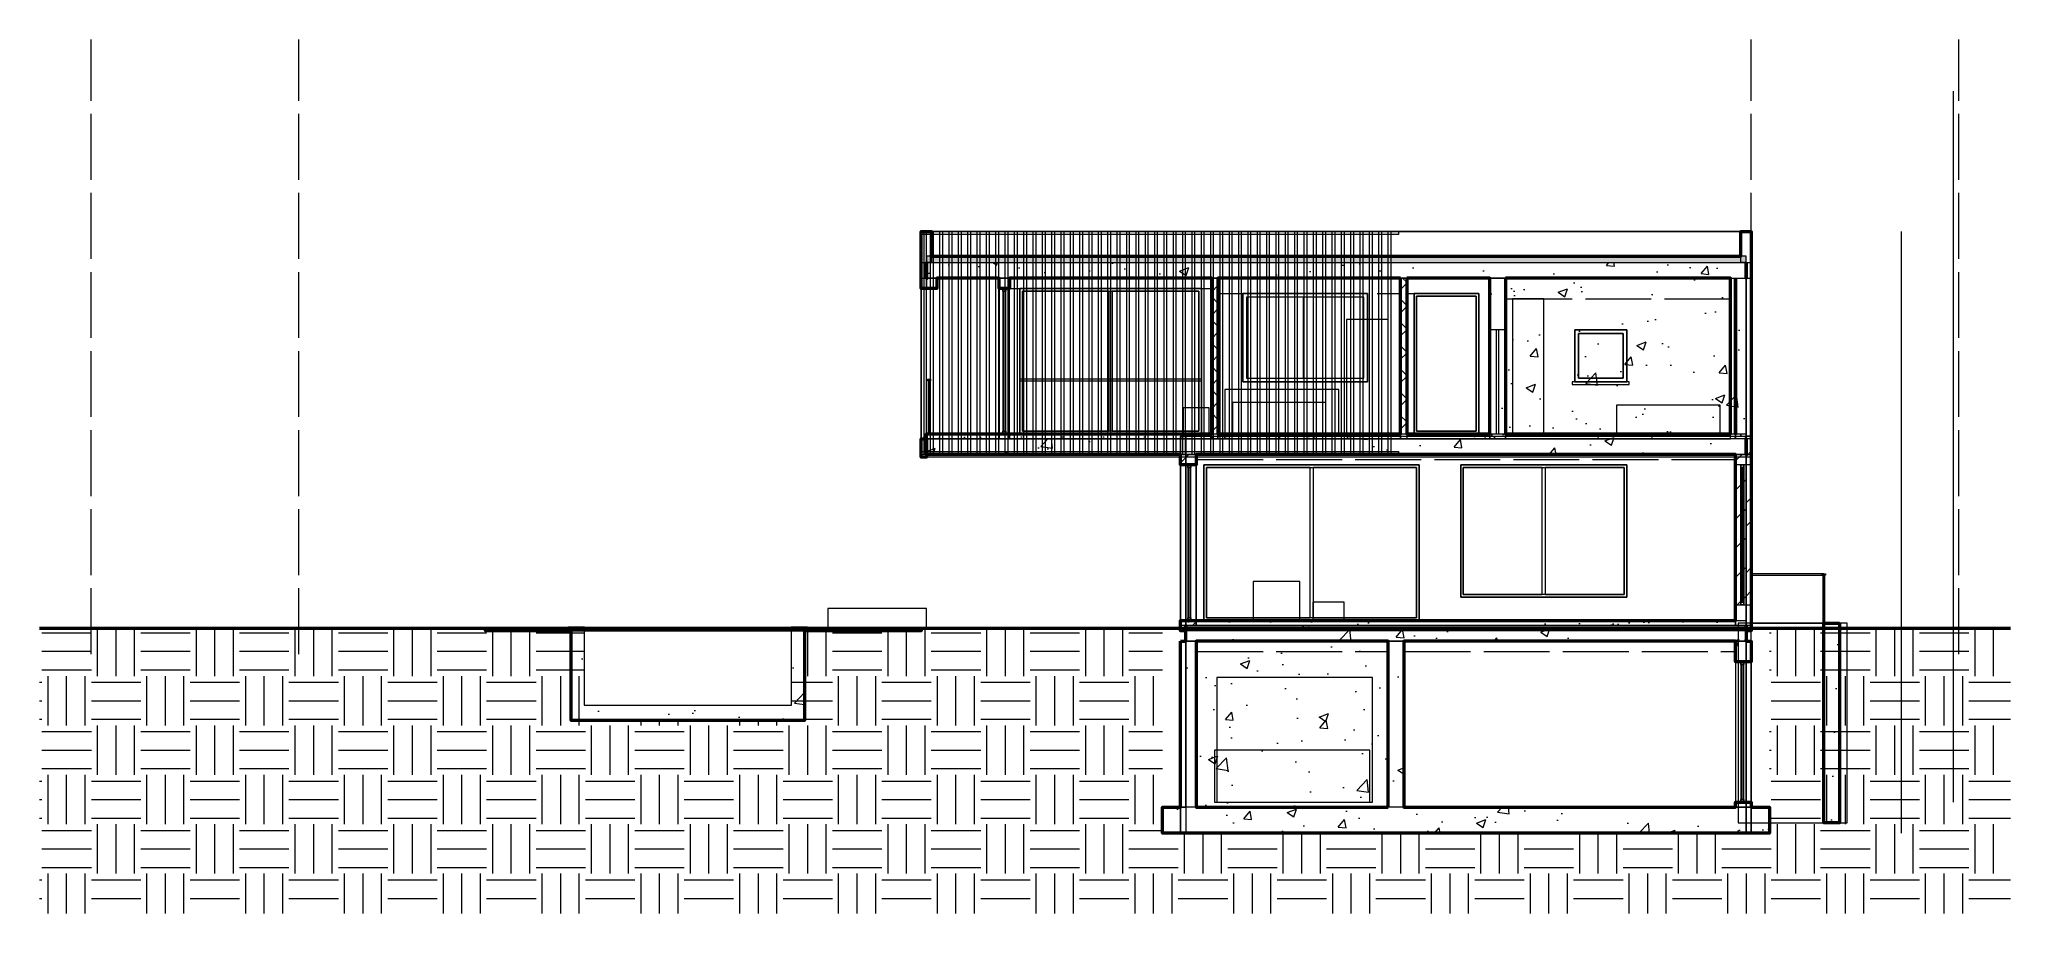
# Model space of a CAD drawing. Header units: metres. Extents: x -1 to 37, y -5.7 to 11.2.
import ezdxf

# ---------------------------------------------------------------- set-up
doc = ezdxf.new("R2010")
doc.units = ezdxf.units.M
doc.linetypes.add('DASHED', pattern=[1.524, 1.27, -0.254])
for name, color, linetype, lineweight in [('A-CUT', 7, 'Continuous', 50), ('A-DIMS', 1, 'Continuous', 13), ('A-HATCH', 8, 'Continuous', 9), ('A-HIDDEN', 8, 'DASHED', 18), ('A-THIN', 8, 'Continuous', 18)]:
    doc.layers.add(name, color=color, linetype=linetype, lineweight=lineweight)

msp = doc.modelspace()

# ---------------------------------------------------------------- hatches: boundary and pattern name
at = {"layer": 'A-HATCH'}
h = msp.add_hatch(dxfattribs=at)
h.set_pattern_fill('INSUL', scale=0.025)
h.paths.add_polyline_path([(31.9, 6.9), (31.9, 7.02), (16.1, 7.02), (16.1, 6.9), (31.9, 6.9)])
h = msp.add_hatch(dxfattribs=at)
h.set_pattern_fill('AR-CONC', scale=0.01)
h.paths.add_polyline_path([(31.9, 3.2), (16.1, 3.2), (16.1, 3.5), (26.96, 3.5), (26.96, 6.6), (16.1, 6.6), (16.1, 6.9), (31.9, 6.9), (31.9, 6.6), (31.9, 6.6), (31.9, 3.5), (31.9, 3.5), (31.9, 3.2)])
h.paths.add_polyline_path([(31.6, 3.5), (31.6, 6.6), (27.26, 6.6), (27.26, 3.5), (31.6, 3.5)], flags=0)
h.paths.add_polyline_path([(31.7, 3.5), (31.7, 6.6), (31.7, 6.6), (31.7, 3.5), (31.7, 3.5)], flags=0)
h = msp.add_hatch(dxfattribs=at)
h.set_pattern_fill('ANSI31', scale=0.125)
h.paths.add_polyline_path([(16.1, 6.6), (16.3, 6.6), (16.3, 6.4), (16.1, 6.4), (16.1, 6.6)])
h = msp.add_hatch(dxfattribs=at)
h.set_pattern_fill('ANSI37', scale=0.1)
h.paths.add_polyline_path([(21.6, 3.5), (21.6, 6.6), (21.72, 6.6), (21.72, 3.5), (21.6, 3.5)])
h = msp.add_hatch(dxfattribs=at)
h.set_pattern_fill('ANSI37', scale=0.1)
h.paths.add_polyline_path([(25.24, 3.5), (25.24, 6.6), (25.36, 6.6), (25.36, 3.5), (25.24, 3.5)])
h = msp.add_hatch(dxfattribs=at)
h.set_pattern_fill('AR-SAND', scale=0.01)
h.paths.add_polyline_path([(16.1, 3.5), (16.1, 3.6), (31.9, 3.6), (31.9, 3.5), (16.1, 3.5)])
h = msp.add_hatch(dxfattribs=at)
h.set_pattern_fill('ANSI32', scale=0.1)
h.paths.add_polyline_path([(21, 3.55), (21.1, 3.55), (21.1, 3), (21, 3), (21, 3.55)])
h = msp.add_hatch(dxfattribs=at)
h.set_pattern_fill('ANSI32', scale=0.1)
h.paths.add_polyline_path([(31.9, 3.55), (32, 3.55), (32, -0.2), (31.9, -0.2), (31.9, 3.55)])
h = msp.add_hatch(dxfattribs=at)
h.set_pattern_fill('ANSI31', scale=0.125)
h.paths.add_polyline_path([(21.1, 3.2), (21.3, 3.2), (21.3, 3), (21.1, 3), (21.1, 3.2)])
h = msp.add_hatch(dxfattribs=at)
h.set_pattern_fill('ANSI31', scale=0.125)
h.paths.add_polyline_path([(31.7, 3.2), (31.9, 3.2), (31.9, -0.1), (31.7, -0.1), (31.7, 3.2)])
h = msp.add_hatch(dxfattribs=at)
h.set_pattern_fill('ANSI32', scale=0.1)
h.paths.add_polyline_path([(21, -0.2), (21, 0), (21.1, 0), (21.1, -0.2), (21, -0.2)])
h = msp.add_hatch(dxfattribs=at)
h.set_pattern_fill('ANSI31', scale=0.125)
h.paths.add_polyline_path([(21.1, 0), (21.3, 0), (21.3, -0.1), (21.1, -0.1), (21.1, 0)])
h = msp.add_hatch(dxfattribs=at)
h.set_pattern_fill('AR-SAND', scale=0.01)
h.paths.add_polyline_path([(21.1, -0.1), (21.1, 0), (31.9, 0), (31.9, -0.1), (21.1, -0.1)])
h = msp.add_hatch(dxfattribs=at)
h.set_pattern_fill('EARTH', scale=0.15)
h.paths.add_polyline_path([(37, -0.15), (37, -5.65), (-1, -5.65), (-1, -0.15), (9.5, -0.15), (9.5, -1.93), (13.5, -1.93), (13.5, -0.15), (20.65, -0.15), (20.65, -4.1), (32.35, -4.1), (32.35, -0.15), (37, -0.15)])
h = msp.add_hatch(dxfattribs=at)
h.set_pattern_fill('AR-PARQ1', scale=0.005)
h.paths.add_polyline_path([(7.6, -0.2), (7.6, -0.15), (9.5, -0.15), (9.5, -0.2), (7.6, -0.2)])
h = msp.add_hatch(dxfattribs=at)
h.set_pattern_fill('AR-CONC', scale=0.01)
h.paths.add_polyline_path([(13.5, -0.2), (13.75, -0.2), (13.75, -1.63), (13.75, -1.93), (9.25, -1.93), (9.25, -1.63), (9.25, -0.2), (9.5, -0.2), (9.5, -1.63), (13.5, -1.63), (13.5, -0.2)])
h = msp.add_hatch(dxfattribs=at)
h.set_pattern_fill('AR-PARQ1', scale=0.005)
h.paths.add_polyline_path([(13.5, -0.2), (13.5, -0.15), (16, -0.15), (16, -0.2), (13.5, -0.2)])
h = msp.add_hatch(dxfattribs=at)
h.set_pattern_fill('AR-CONC', scale=0.01)
h.paths.add_polyline_path([(21.1, -0.4), (21.1, -0.1), (31.9, -0.1), (31.9, -0.4), (31.9, -0.4), (31.9, -0.8), (31.7, -0.8), (31.7, -0.4), (25.3, -0.4), (25.3, -3.6), (31.7, -3.6), (31.7, -3.5), (31.9, -3.5), (31.9, -3.6), (32.35, -3.6), (32.35, -4.1), (20.65, -4.1), (20.65, -3.6), (21.1, -3.6), (21.1, -0.4), (21.1, -0.4)])
h.paths.add_polyline_path([(21.3, -3.6), (25, -3.6), (25, -0.4), (21.3, -0.4), (21.3, -3.6)], flags=0)
h = msp.add_hatch(dxfattribs=at)
h.set_pattern_fill('AR-CONC', scale=0.01)
h.paths.add_polyline_path([(33.4, -0.05), (33.7, -0.05), (33.7, -3.9), (33.4, -3.9), (33.4, -0.05)])
h = msp.add_hatch(dxfattribs=at)
h.set_pattern_fill('AR-CONC', scale=0.01)
h.paths.add_polyline_path([(21, -0.4), (21.1, -0.4), (21.1, -4.1), (21, -4.1), (21, -0.4)])
h = msp.add_hatch(dxfattribs=at)
h.set_pattern_fill('AR-CONC', scale=0.01)
h.paths.add_polyline_path([(31.9, -0.4), (32, -0.4), (32, -0.8), (31.9, -0.8), (31.9, -0.4)])
h = msp.add_hatch(dxfattribs=at)
h.set_pattern_fill('AR-CONC', scale=0.01)
h.paths.add_polyline_path([(31.9, -3.5), (32, -3.5), (32, -4.1), (31.9, -4.1), (31.9, -3.5)])

# ---------------------------------------------------------------- linework, layer by layer
at = {"layer": 'A-CUT'}
msp.add_line((-1, -0.15), (37, -0.15), dxfattribs=at)
for points in [[(21, -0.4), (21.1, -0.4), (21.1, -0.4), (21.1, -0.1), (21.1, -0.1), (21.1, -0.2), (21, -0.2), (21, 0), (21.1, 0), (21.1, 0), (21.3, 0), (31.7, 0), (31.7, 3.2), (21.3, 3.2), (21.3, 3), (21.1, 3), (21, 3), (21, 3.2), (16.1, 3.2), (16.1, 3.5), (16.1, 3.6), (17.5, 3.6), (17.7, 3.6), (21.6, 3.6), (21.6, 6.6), (17.7, 6.6), (17.7, 6.4), (17.5, 6.4), (17.5, 6.6), (16.3, 6.6), (16.3, 6.4), (16.1, 6.4), (16, 6.4), (16, 7.5), (16, 7.5), (16.1, 7.5), (16.2, 7.5), (16.2, 7.02), (31.8, 7.02), (31.8, 7.5), (31.9, 7.5), (32, 7.5), (32, 6.9), (32, 3.55), (32, 3.15), (32, -0.2), (31.9, -0.2), (31.9, -0.1), (31.9, -0.1), (31.9, -0.4), (31.9, -0.4), (32, -0.4), (32, -0.8), (31.9, -0.8), (31.7, -0.8), (31.7, -0.4), (25.3, -0.4), (25.3, -3.6), (31.7, -3.6), (31.7, -3.5), (31.9, -3.5), (32, -3.5), (32, -3.6), (32.35, -3.6), (32.35, -4.1), (32, -4.1), (31.9, -4.1), (21.1, -4.1), (21, -4.1), (20.65, -4.1), (20.65, -3.6), (21, -3.6), (21, -0.4)], [(16.1, 6.6), (16.1, 6.9), (16.1, 6.9), (16.1, 6.6), (16.1, 6.6)], [(31.9, 6.9), (31.9, 6.6), (31.9, 6.6), (31.9, 6.9), (31.9, 6.9)], [(25.24, 6.6), (21.72, 6.6), (21.72, 3.6), (25.24, 3.6), (25.24, 6.6)], [(25.36, 6.6), (25.36, 3.6), (26.96, 3.6), (26.96, 6.6), (25.36, 6.6)], [(27.26, 6.6), (27.26, 3.6), (31.6, 3.6), (31.6, 6.6), (27.26, 6.6)], [(31.7, 6.6), (31.7, 3.6), (31.7, 3.6), (31.7, 6.6), (31.7, 6.6)], [(16.1, 3.5), (16.1, 3.15), (16, 3.15), (16, 3.5), (16.1, 3.5)], [(31.9, 3.5), (31.9, 3.5), (31.9, 3.2), (31.9, 3.2), (31.9, 3.5)], [(9.25, -1.63), (9.25, -0.2), (9.2, -0.2), (7.6, -0.2), (7.6, -0.15), (9.2, -0.15), (9.2, -0.14), (9.5, -0.14), (9.5, -0.15), (9.5, -0.18), (13.5, -0.18), (13.5, -0.15), (13.5, -0.14), (13.8, -0.14), (13.8, -0.15), (16, -0.15), (16, -0.2), (13.8, -0.2), (13.75, -0.2), (13.75, -1.63), (13.75, -1.93), (9.25, -1.93), (9.25, -1.63)], [(33.7, -0.05), (33.7, -3.9), (33.4, -3.9), (33.4, -0.05), (33.7, -0.05)], [(25, -3.6), (25, -0.4), (21.3, -0.4), (21.3, -3.6), (25, -3.6)]]:
    msp.add_lwpolyline(points, close=True, dxfattribs=at)
at = {"layer": 'A-DIMS'}
for p, q in [((35.9, -3.5), (35.9, 10.2)), ((34.9, -4.1), (34.9, 7.5))]:
    msp.add_line(p, q, dxfattribs=at)
at = {"layer": 'A-HIDDEN'}
for p, q in [((0, -0.65), (0, 11.2)), ((4, -0.65), (4, 11.2)), ((32, -0.65), (32, 11.2)), ((36, -0.65), (36, 11.2)), ((17.72, 6.4), (21.58, 6.4)), ((21.74, 6.3), (25.22, 6.3)), ((25.38, 6.3), (26.88, 6.3)), ((27.28, 6.2), (31.58, 6.2)), ((21.32, 3.1), (31.68, 3.1)), ((21.32, -0.6), (24.98, -0.6)), ((25.32, -0.6), (31.68, -0.6))]:
    msp.add_line(p, q, dxfattribs=at)
at = {"layer": 'A-THIN'}
for points in [[(16, 7.44), (16, 7.5), (25.2, 7.5), (25.2, 7.44), (16, 7.44)], [(16, 3.2), (16, 7.5), (16.05, 7.5), (16.05, 3.2), (16, 3.2)], [(16, 3.15), (16, 7.5), (17.9, 7.5), (21.4, 7.5), (22.2, 7.5), (24.6, 7.5), (25.5, 7.5), (26.75, 7.5), (26.96, 7.5), (28.6, 7.5), (29.6, 7.5), (32, 7.5), (32, 3.15), (29.6, 3.15), (28.6, 3.15), (26.96, 3.15), (26.75, 3.15), (25.5, 3.15), (24.6, 3.15), (22.2, 3.15), (21.4, 3.15), (17.9, 3.15), (16, 3.15)], [(32, 6.9), (32, 7.5), (16, 7.5), (16, 6.9), (32, 6.9)], [(16.1, 3.15), (16.1, 7.5), (16, 7.5), (16, 3.15), (16.1, 3.15)], [(16, 7.5), (16.1, 7.5), (16.2, 7.5), (16.2, 6.9), (16.1, 6.9), (16.1, 6.4), (16, 6.4), (16, 7.5), (16, 7.5)], [(16.18, 7.5), (16.23, 7.5), (16.23, 3.2), (16.18, 3.2), (16.18, 7.5)], [(16.36, 3.2), (16.36, 7.5), (16.41, 7.5), (16.41, 3.2), (16.36, 3.2)], [(16.54, 7.5), (16.59, 7.5), (16.59, 3.2), (16.54, 3.2), (16.54, 7.5)], [(16.72, 7.5), (16.77, 7.5), (16.77, 3.2), (16.72, 3.2), (16.72, 7.5)], [(16.9, 3.2), (16.9, 7.5), (16.95, 7.5), (16.95, 3.2), (16.9, 3.2)], [(17.08, 7.5), (17.13, 7.5), (17.13, 3.2), (17.08, 3.2), (17.08, 7.5)], [(17.26, 7.5), (17.31, 7.5), (17.31, 3.2), (17.26, 3.2), (17.26, 7.5)], [(17.44, 3.2), (17.44, 7.5), (17.49, 7.5), (17.49, 3.2), (17.44, 3.2)], [(17.62, 7.5), (17.67, 7.5), (17.67, 3.2), (17.62, 3.2), (17.62, 7.5)], [(17.8, 7.5), (17.85, 7.5), (17.85, 3.2), (17.8, 3.2), (17.8, 7.5)], [(17.98, 3.2), (17.98, 7.5), (18.03, 7.5), (18.03, 3.2), (17.98, 3.2)], [(18.16, 7.5), (18.21, 7.5), (18.21, 3.2), (18.16, 3.2), (18.16, 7.5)], [(18.34, 7.5), (18.39, 7.5), (18.39, 3.2), (18.34, 3.2), (18.34, 7.5)], [(18.52, 3.2), (18.52, 7.5), (18.57, 7.5), (18.57, 3.2), (18.52, 3.2)], [(18.7, 7.5), (18.75, 7.5), (18.75, 3.2), (18.7, 3.2), (18.7, 7.5)], [(18.88, 7.5), (18.93, 7.5), (18.93, 3.2), (18.88, 3.2), (18.88, 7.5)], [(19.06, 7.5), (19.11, 7.5), (19.11, 3.2), (19.06, 3.2), (19.06, 7.5)], [(19.24, 7.5), (19.29, 7.5), (19.29, 3.2), (19.24, 3.2), (19.24, 7.5)], [(19.42, 7.5), (19.47, 7.5), (19.47, 3.2), (19.42, 3.2), (19.42, 7.5)], [(19.6, 3.2), (19.6, 7.5), (19.65, 7.5), (19.65, 3.2), (19.6, 3.2)], [(19.78, 7.5), (19.83, 7.5), (19.83, 3.2), (19.78, 3.2), (19.78, 7.5)], [(19.96, 7.5), (20.01, 7.5), (20.01, 3.2), (19.96, 3.2), (19.96, 7.5)], [(20.14, 3.2), (20.14, 7.5), (20.19, 7.5), (20.19, 3.2), (20.14, 3.2)], [(20.32, 7.5), (20.37, 7.5), (20.37, 3.2), (20.32, 3.2), (20.32, 7.5)], [(20.5, 7.5), (20.55, 7.5), (20.55, 3.2), (20.5, 3.2), (20.5, 7.5)], [(20.68, 3.2), (20.68, 7.5), (20.73, 7.5), (20.73, 3.2), (20.68, 3.2)], [(20.86, 7.5), (20.91, 7.5), (20.91, 3.2), (20.86, 3.2), (20.86, 7.5)], [(21.04, 7.5), (21.09, 7.5), (21.09, 3.2), (21.04, 3.2), (21.04, 7.5)], [(21.22, 7.5), (21.27, 7.5), (21.27, 3.2), (21.22, 3.2), (21.22, 7.5)], [(21.4, 7.5), (21.45, 7.5), (21.45, 3.2), (21.4, 3.2), (21.4, 7.5)], [(21.58, 7.5), (21.63, 7.5), (21.63, 3.2), (21.58, 3.2), (21.58, 7.5)], [(21.76, 7.5), (21.81, 7.5), (21.81, 3.2), (21.76, 3.2), (21.76, 7.5)], [(21.94, 3.2), (21.94, 7.5), (21.99, 7.5), (21.99, 3.2), (21.94, 3.2)], [(22.12, 7.5), (22.17, 7.5), (22.17, 3.2), (22.12, 3.2), (22.12, 7.5)], [(22.3, 7.5), (22.35, 7.5), (22.35, 3.2), (22.3, 3.2), (22.3, 7.5)], [(22.48, 7.5), (22.53, 7.5), (22.53, 3.2), (22.48, 3.2), (22.48, 7.5)], [(22.66, 7.5), (22.71, 7.5), (22.71, 3.2), (22.66, 3.2), (22.66, 7.5)], [(22.84, 7.5), (22.89, 7.5), (22.89, 3.2), (22.84, 3.2), (22.84, 7.5)], [(23.02, 7.5), (23.07, 7.5), (23.07, 3.2), (23.02, 3.2), (23.02, 7.5)], [(23.2, 7.5), (23.25, 7.5), (23.25, 3.2), (23.2, 3.2), (23.2, 7.5)], [(23.38, 3.2), (23.38, 7.5), (23.43, 7.5), (23.43, 3.2), (23.38, 3.2)], [(23.56, 7.5), (23.61, 7.5), (23.61, 3.2), (23.56, 3.2), (23.56, 7.5)], [(23.74, 7.5), (23.79, 7.5), (23.79, 3.2), (23.74, 3.2), (23.74, 7.5)], [(23.92, 3.2), (23.92, 7.5), (23.97, 7.5), (23.97, 3.2), (23.92, 3.2)], [(24.1, 7.5), (24.15, 7.5), (24.15, 3.2), (24.1, 3.2), (24.1, 7.5)], [(24.28, 7.5), (24.33, 7.5), (24.33, 3.2), (24.28, 3.2), (24.28, 7.5)], [(24.46, 3.2), (24.46, 7.5), (24.51, 7.5), (24.51, 3.2), (24.46, 3.2)], [(24.64, 7.5), (24.69, 7.5), (24.69, 3.2), (24.64, 3.2), (24.64, 7.5)], [(24.82, 7.5), (24.87, 7.5), (24.87, 3.2), (24.82, 3.2), (24.82, 7.5)], [(25, 7.5), (25.05, 7.5), (25.05, 3.2), (25, 3.2), (25, 7.5)], [(32, 7.5), (32, 6.9), (32, 3.15), (31.9, 3.15), (31.9, 6.9), (31.8, 6.9), (31.8, 7.5), (31.9, 7.5), (32, 7.5)], [(31.9, 6.9), (31.9, 7.02), (16.1, 7.02), (16.1, 6.9), (31.9, 6.9)], [(31.9, 3.2), (16.1, 3.2), (16.1, 3.5), (26.96, 3.5), (26.96, 6.6), (16.1, 6.6), (16.1, 6.9), (31.9, 6.9), (31.9, 6.6), (31.9, 6.6), (31.9, 3.5), (31.9, 3.5), (31.9, 3.2)], [(16.3, 3.5), (16.1, 3.5), (16, 3.5), (16, 6.6), (16.1, 6.6), (16.3, 6.6), (17.9, 6.6), (21.4, 6.6), (22.2, 6.6), (24.6, 6.6), (25.5, 6.6), (26.75, 6.6), (26.96, 6.6), (26.96, 3.5), (26.75, 3.5), (25.5, 3.5), (24.6, 3.5), (22.2, 3.5), (21.4, 3.5), (17.9, 3.5), (16.3, 3.5)], [(16.1, 6.6), (16.3, 6.6), (16.3, 6.4), (16.1, 6.4), (16.1, 6.6)], [(17.7, 3.5), (17.7, 6.6), (17.5, 6.6), (17.5, 3.5), (17.7, 3.5)], [(17.7, 6.6), (17.7, 6.4), (17.5, 6.4), (17.5, 6.6), (17.7, 6.6)], [(21.6, 3.5), (21.6, 6.6), (21.72, 6.6), (21.72, 3.5), (21.6, 3.5)], [(24.2, 3.5), (21.72, 3.5), (21.72, 6.6), (24.2, 6.6), (25, 6.6), (25.24, 6.6), (25.24, 3.5), (25, 3.5), (24.2, 3.5)], [(25.24, 3.5), (25.24, 6.6), (25.36, 6.6), (25.36, 3.5), (25.24, 3.5)], [(26.96, 3.5), (26.96, 6.6), (28.6, 6.6), (29.6, 6.6), (32, 6.6), (32, 3.5), (29.6, 3.5), (28.6, 3.5), (26.96, 3.5)], [(27.26, 3.5), (27.26, 6.6), (26.96, 6.6), (26.96, 3.5), (27.26, 3.5)], [(26.96, 5.6), (26.96, 6.6), (27.26, 6.6), (27.26, 5.6), (26.96, 5.6)], [(31.6, 3.5), (31.6, 6.6), (27.26, 6.6), (27.26, 3.5), (31.6, 3.5)], [(31.6, 3.5), (31.6, 6.6), (27.26, 6.6), (27.26, 3.5), (31.6, 3.5)], [(31.7, 3.5), (31.7, 6.6), (31.7, 6.6), (31.7, 3.5), (31.7, 3.5)], [(17.63, 3.6), (17.63, 6.4), (17.57, 6.4), (17.57, 3.6), (17.63, 3.6)], [(17.63, 3.6), (17.63, 6.4), (17.57, 6.4), (17.57, 3.6), (17.63, 3.6)], [(17.63, 6.4), (17.63, 6.35), (17.57, 6.35), (17.57, 6.4), (17.63, 6.4)], [(17.612, 6.35), (17.612, 3.65), (17.588, 3.65), (17.588, 6.35), (17.612, 6.35)], [(21.4, 3.6), (21.4, 6.4), (17.9, 6.4), (17.9, 3.6), (21.4, 3.6)], [(19.62, 6.4), (19.68, 6.4), (21.35, 6.4), (21.4, 6.4), (21.4, 6.35), (21.4, 3.65), (21.4, 3.6), (21.35, 3.6), (19.68, 3.6), (19.62, 3.6), (17.95, 3.6), (17.9, 3.6), (17.9, 3.65), (17.9, 6.35), (17.9, 6.4), (17.95, 6.4), (19.62, 6.4)], [(21.4, 6.4), (17.9, 6.4), (17.9, 3.6), (21.4, 3.6), (21.4, 6.4)], [(21.35, 6.35), (21.35, 3.65), (17.95, 3.65), (17.95, 6.35), (21.35, 6.35)], [(19.62, 3.65), (19.62, 6.35), (17.95, 6.35), (17.95, 3.65), (19.62, 3.65)], [(21.35, 6.35), (19.68, 6.35), (19.68, 3.65), (21.35, 3.65), (21.35, 6.35)], [(24.6, 6.3), (22.2, 6.3), (22.2, 4.6), (24.6, 4.6), (24.6, 6.3)], [(24.53, 4.6), (23.43, 4.6), (23.37, 4.6), (22.27, 4.6), (22.2, 4.6), (22.2, 4.67), (22.2, 6.23), (22.2, 6.3), (22.27, 6.3), (23.37, 6.3), (23.43, 6.3), (24.53, 6.3), (24.6, 6.3), (24.6, 6.23), (24.6, 4.67), (24.6, 4.6), (24.53, 4.6)], [(22.2, 6.3), (22.2, 4.6), (24.6, 4.6), (24.6, 6.3), (22.2, 6.3)], [(24.53, 4.67), (24.53, 6.23), (22.27, 6.23), (22.27, 4.67), (24.53, 4.67)], [(23.37, 6.23), (22.27, 6.23), (22.27, 4.67), (23.37, 4.67), (23.37, 6.23)], [(24.53, 6.23), (23.43, 6.23), (23.43, 4.67), (24.53, 4.67), (24.53, 6.23)], [(25.5, 3.6), (26.75, 3.6), (26.75, 6.3), (25.5, 6.3), (25.5, 3.6)], [(26.7, 3.6), (25.55, 3.6), (25.5, 3.6), (25.5, 3.65), (25.5, 6.25), (25.5, 6.3), (25.55, 6.3), (26.7, 6.3), (26.75, 6.3), (26.75, 6.25), (26.75, 3.65), (26.75, 3.6), (26.7, 3.6)], [(25.5, 6.3), (25.5, 3.6), (26.75, 3.6), (26.75, 6.3), (25.5, 6.3)], [(25.55, 6.25), (26.7, 6.25), (26.7, 3.65), (25.55, 3.65), (25.55, 6.25)], [(26.7, 6.25), (25.55, 6.25), (25.55, 3.65), (26.7, 3.65), (26.7, 6.25)], [(28, 3.6), (28, 6.2), (27.4, 6.2), (27.4, 3.6), (28, 3.6)], [(25, 3.6), (25, 5.8), (24.2, 5.8), (24.2, 3.6), (25, 3.6)], [(24.2, 3.6), (25, 3.6), (25, 5.8), (24.2, 5.8), (24.2, 3.6)], [(27.135, 3.6), (27.135, 5.6), (27.085, 5.6), (27.085, 3.6), (27.135, 3.6)], [(29.6, 5.6), (28.6, 5.6), (28.6, 4.6), (29.6, 4.6), (29.6, 5.6)], [(28.6, 5.6), (28.67, 5.6), (29.53, 5.6), (29.6, 5.6), (29.6, 5.53), (29.6, 4.67), (29.6, 4.6), (29.53, 4.6), (28.67, 4.6), (28.6, 4.6), (28.6, 4.67), (28.6, 5.53), (28.6, 5.6)], [(29.6, 4.6), (29.6, 5.6), (28.6, 5.6), (28.6, 4.6), (29.6, 4.6)], [(29.53, 5.53), (29.53, 4.67), (28.67, 4.67), (28.67, 5.53), (29.53, 5.53)], [(28.67, 5.53), (28.67, 4.67), (29.53, 4.67), (29.53, 5.53), (28.67, 5.53)], [(16.12, 4.62), (16.12, 4.65), (16.18, 4.65), (16.18, 4.62), (16.12, 4.62)], [(16.16, 4.65), (16.16, 3.6), (16.14, 3.6), (16.14, 4.65), (16.16, 4.65)], [(21.4, 3.6), (21.4, 4.65), (17.9, 4.65), (17.9, 3.6), (21.4, 3.6)], [(21.4, 4.62), (21.4, 4.65), (17.9, 4.65), (17.9, 4.62), (21.4, 4.62)], [(29.65, 4.55), (29.65, 4.6), (28.55, 4.6), (28.55, 4.55), (29.65, 4.55)], [(24.05, 3.6), (24.05, 4.45), (21.85, 4.45), (21.85, 3.6), (24.05, 3.6)], [(23.8, 3.6), (23.8, 4.2), (22, 4.2), (22, 3.6), (23.8, 3.6)], [(21.55, 3.6), (21.55, 4.1), (21.05, 4.1), (21.05, 3.6), (21.55, 3.6)], [(31.4, 3.6), (31.4, 4.15), (29.4, 4.15), (29.4, 3.6), (31.4, 3.6)], [(16, 3.5), (16.1, 3.5), (16.1, 3.15), (16, 3.15), (16, 3.5)], [(16.1, 3.5), (16.1, 3.6), (31.9, 3.6), (31.9, 3.5), (16.1, 3.5)], [(17.7, 3.6), (17.7, 3.5), (17.5, 3.5), (17.5, 3.6), (17.7, 3.6)], [(17.63, 3.65), (17.63, 3.6), (17.57, 3.6), (17.57, 3.65), (17.63, 3.65)], [(21.45, -0.2), (21, -0.2), (21, 3.55), (21.45, 3.55), (25.6, 3.55), (26.4, 3.55), (29.6, 3.55), (32, 3.55), (32, -0.2), (29.6, -0.2), (26.4, -0.2), (25.6, -0.2), (21.45, -0.2)], [(21.1, -0.2), (21.1, 3.55), (21, 3.55), (21, -0.2), (21.1, -0.2)], [(21, 3.55), (21.1, 3.55), (21.1, 3), (21, 3), (21, 3.55)], [(26.96, 3.5), (26.96, 3.6), (27.26, 3.6), (27.26, 3.5), (26.96, 3.5)], [(32, -0.2), (32, 3.55), (31.9, 3.55), (31.9, -0.2), (32, -0.2)], [(31.9, 3), (31.9, 3.55), (32, 3.55), (32, 3), (31.9, 3)], [(31.9, 3.55), (32, 3.55), (32, -0.2), (31.9, -0.2), (31.9, 3.55)], [(16, 3.2), (16, 3.26), (25.2, 3.26), (25.2, 3.2), (16, 3.2)], [(21.3, 3.2), (21.3, -0.1), (21, -0.1), (21, 3.2), (21.3, 3.2)], [(21, -0.1), (21, 3.2), (21.45, 3.2), (25.6, 3.2), (26.4, 3.2), (29.6, 3.2), (32, 3.2), (32, -0.1), (29.6, -0.1), (26.4, -0.1), (25.6, -0.1), (21.45, -0.1), (21, -0.1)], [(21.3, -0.1), (21.3, 3.2), (21.1, 3.2), (21.1, -0.1), (21.3, -0.1)], [(21.1, 3.2), (21.3, 3.2), (21.3, 3), (21.1, 3), (21.1, 3.2)], [(31.9, -0.1), (31.9, 3.2), (31.7, 3.2), (31.7, -0.1), (31.9, -0.1)], [(31.7, 3), (31.7, 3.2), (31.9, 3.2), (31.9, 3), (31.7, 3)], [(31.7, 3.2), (31.9, 3.2), (31.9, -0.1), (31.7, -0.1), (31.7, 3.2)], [(21.2, 0), (21.2, 3), (21.14, 3), (21.14, 0), (21.2, 0)], [(21.2, 0), (21.2, 3), (21.14, 3), (21.14, 0), (21.2, 0)], [(21.14, 3), (21.2, 3), (21.2, 2.95), (21.14, 2.95), (21.14, 3)], [(21.158, 2.95), (21.182, 2.95), (21.182, 0.05), (21.158, 0.05), (21.158, 2.95)], [(21.45, 0), (25.6, 0), (25.6, 3), (21.45, 3), (21.45, 0)], [(23.495, 0), (21.5, 0), (21.45, 0), (21.45, 0.05), (21.45, 2.95), (21.45, 3), (21.5, 3), (23.495, 3), (23.555, 3), (25.55, 3), (25.6, 3), (25.6, 2.95), (25.6, 0.05), (25.6, 0), (25.55, 0), (23.555, 0), (23.495, 0)], [(21.45, 0), (25.6, 0), (25.6, 3), (21.45, 3), (21.45, 0)], [(21.5, 2.95), (25.55, 2.95), (25.55, 0.05), (21.5, 0.05), (21.5, 2.95)], [(23.495, 2.95), (21.5, 2.95), (21.5, 0.05), (23.495, 0.05), (23.495, 2.95)], [(23.555, 2.95), (23.555, 0.05), (25.55, 0.05), (25.55, 2.95), (23.555, 2.95)], [(29.6, 0.45), (29.6, 3), (26.4, 3), (26.4, 0.45), (29.6, 0.45)], [(28.03, 0.45), (27.97, 0.45), (26.45, 0.45), (26.4, 0.45), (26.4, 0.5), (26.4, 2.95), (26.4, 3), (26.45, 3), (27.97, 3), (28.03, 3), (29.55, 3), (29.6, 3), (29.6, 2.95), (29.6, 0.5), (29.6, 0.45), (29.55, 0.45), (28.03, 0.45)], [(29.6, 0.45), (29.6, 3), (26.4, 3), (26.4, 0.45), (29.6, 0.45)], [(26.45, 2.95), (29.55, 2.95), (29.55, 0.5), (26.45, 0.5), (26.45, 2.95)], [(27.97, 2.95), (26.45, 2.95), (26.45, 0.5), (27.97, 0.5), (27.97, 2.95)], [(28.03, 2.95), (28.03, 0.5), (29.55, 0.5), (29.55, 2.95), (28.03, 2.95)], [(31.86, 0.3), (31.86, 3), (31.8, 3), (31.8, 0.3), (31.86, 0.3)], [(31.86, 0.3), (31.8, 0.3), (31.8, 0.35), (31.8, 2.95), (31.8, 3), (31.86, 3), (31.86, 2.95), (31.86, 0.35), (31.86, 0.3)], [(31.842, 0.35), (31.842, 2.95), (31.818, 2.95), (31.818, 0.35), (31.842, 0.35)], [(33.4, -0.05), (33.4, 0.9), (32, 0.9), (32, -0.05), (33.4, -0.05)], [(33.4, 0.87), (33.4, 0.9), (32, 0.9), (32, 0.87), (33.4, 0.87)], [(33.37, 0.87), (33.37, 0.9), (33.43, 0.9), (33.43, 0.87), (33.37, 0.87)], [(33.39, 0.9), (33.41, 0.9), (33.41, -0.05), (33.39, -0.05), (33.39, 0.9)], [(23.3, 0), (23.3, 0.75), (22.4, 0.75), (22.4, 0), (23.3, 0)], [(23.3, 0), (23.3, 0.75), (22.4, 0.75), (22.4, 0), (23.3, 0)], [(16.1, -0.15), (16.1, 0.23), (14.2, 0.23), (14.2, -0.15), (16.1, -0.15)], [(21, -0.2), (21, 0), (21.1, 0), (21.1, -0.2), (21, -0.2)], [(21.1, 0), (21.3, 0), (21.3, -0.1), (21.1, -0.1), (21.1, 0)], [(21.1, -0.1), (21.1, 0), (31.9, 0), (31.9, -0.1), (21.1, -0.1)], [(21.2, 0.05), (21.2, 0), (21.14, 0), (21.14, 0.05), (21.2, 0.05)], [(24.15, 0), (24.15, 0.35), (23.55, 0.35), (23.55, 0), (24.15, 0)], [(31.7, -0.1), (31.7, 0.3), (31.9, 0.3), (31.9, -0.1), (31.7, -0.1)], [(31.9, -0.2), (31.9, 0.3), (32, 0.3), (32, -0.2), (31.9, -0.2)], [(7.6, -0.2), (7.6, -0.15), (9.5, -0.15), (9.5, -0.2), (7.6, -0.2)], [(9.2, -0.2), (9.2, -0.14), (9.5, -0.14), (9.5, -0.2), (9.2, -0.2)], [(13.5, -0.2), (13.75, -0.2), (13.75, -1.63), (13.75, -1.93), (9.25, -1.93), (9.25, -1.63), (9.25, -0.2), (9.5, -0.2), (9.5, -1.63), (13.5, -1.63), (13.5, -0.2)], [(13.5, -0.2), (13.5, -0.14), (9.5, -0.14), (9.5, -0.2), (13.5, -0.2)], [(13.5, -0.2), (13.5, -0.15), (9.5, -0.15), (9.5, -0.2), (13.5, -0.2)], [(13.5, -1.63), (13.5, -0.18), (9.5, -0.18), (9.5, -1.63), (13.5, -1.63)], [(13.5, -1.63), (13.5, -0.2), (9.5, -0.2), (9.5, -1.63), (13.5, -1.63)], [(13.5, -0.2), (13.5, -0.14), (13.8, -0.14), (13.8, -0.2), (13.5, -0.2)], [(13.5, -0.2), (13.5, -0.15), (16, -0.15), (16, -0.2), (13.5, -0.2)], [(21.1, -0.4), (21.1, -0.1), (31.9, -0.1), (31.9, -0.4), (31.9, -0.4), (31.9, -0.8), (31.7, -0.8), (31.7, -0.4), (25.3, -0.4), (25.3, -3.6), (31.7, -3.6), (31.7, -3.5), (31.9, -3.5), (31.9, -3.6), (32.35, -3.6), (32.35, -4.1), (20.65, -4.1), (20.65, -3.6), (21.1, -3.6), (21.1, -0.4), (21.1, -0.4)], [(33.85, -3.9), (33.85, -0.05), (31.75, -0.05), (31.75, -3.9), (33.85, -3.9)], [(33.4, -0.05), (33.7, -0.05), (33.7, -3.9), (33.4, -3.9), (33.4, -0.05)], [(32, -4.1), (32, -0.4), (21, -0.4), (21, -4.1), (32, -4.1)], [(32, -0.4), (32, -3.6), (21.3, -3.6), (21, -3.6), (21, -0.4), (21.3, -0.4), (32, -0.4)], [(21, -0.4), (21.1, -0.4), (21.1, -4.1), (21, -4.1), (21, -0.4)], [(21.3, -3.6), (25, -3.6), (25, -0.4), (21.3, -0.4), (21.3, -3.6)], [(31.9, -3.6), (31.9, -0.4), (31.7, -0.4), (31.7, -3.6), (31.9, -3.6)], [(32, -4.1), (32, -0.4), (31.9, -0.4), (31.9, -4.1), (32, -4.1)], [(31.9, -0.4), (32, -0.4), (32, -0.8), (31.9, -0.8), (31.9, -0.4)], [(24.7, -3.5), (24.7, -1.1), (21.7, -1.1), (21.7, -3.5), (24.7, -3.5)], [(31.86, -3.5), (31.86, -0.8), (31.8, -0.8), (31.8, -3.5), (31.86, -3.5)], [(31.86, -3.5), (31.86, -0.8), (31.8, -0.8), (31.8, -3.5), (31.86, -3.5)], [(31.86, -0.8), (31.86, -0.85), (31.8, -0.85), (31.8, -0.8), (31.86, -0.8)], [(31.818, -0.85), (31.842, -0.85), (31.842, -3.45), (31.818, -3.45), (31.818, -0.85)], [(24.65, -3.5), (24.65, -2.5), (21.65, -2.5), (21.65, -3.5), (24.65, -3.5)], [(31.8, -3.45), (31.86, -3.45), (31.86, -3.5), (31.8, -3.5), (31.8, -3.45)], [(31.9, -3.5), (32, -3.5), (32, -4.1), (31.9, -4.1), (31.9, -3.5)]]:
    msp.add_lwpolyline(points, close=True, dxfattribs=at)

doc.saveas('drawing.dxf')
